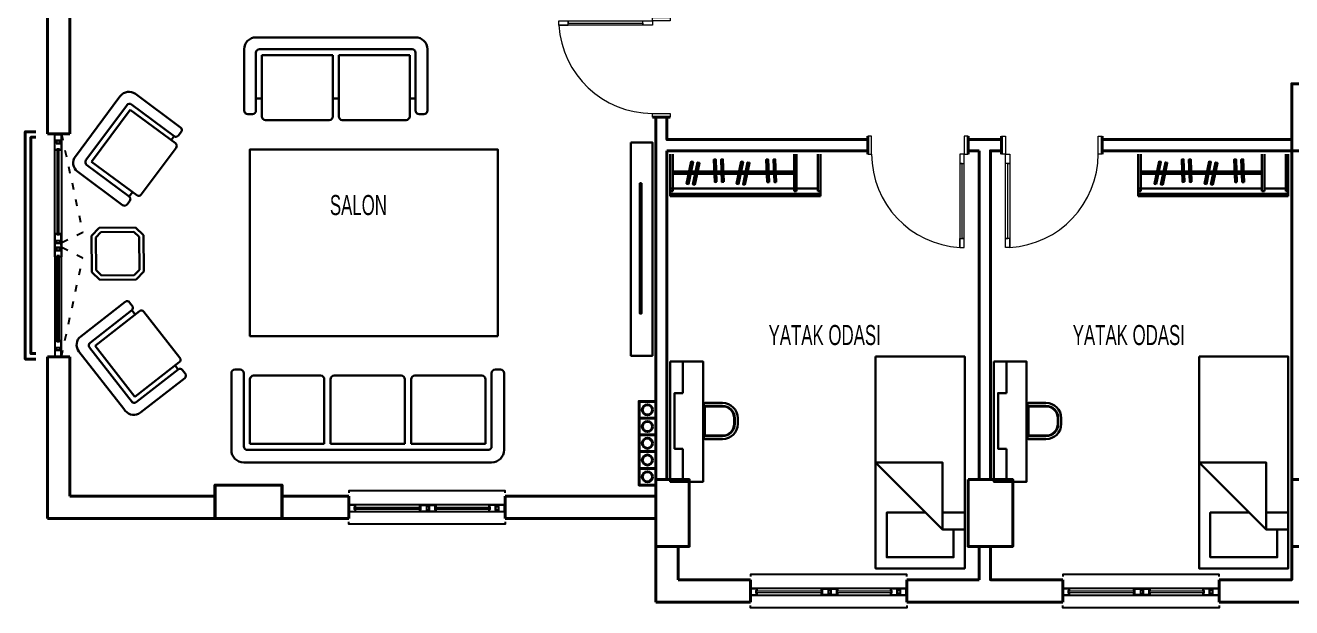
# Model space of a CAD drawing. Header units: millimetres. Extents: x 52 to 4690, y 30 to 1580.
# Drawn here: x 52 to 1187, y 30 to 552 of the extents above; entities that cross this region are included whole.
import ezdxf

# ---------------------------------------------------------------- set-up
doc = ezdxf.new("R2010")
doc.units = ezdxf.units.MM
doc.linetypes.add('ACAD_ISO03W100', pattern=[30, 12, -18])
for name, color, linetype, lineweight in [('CAM', 253, 'Continuous', 15), ('duvar_40', 45, 'Continuous', 40), ('PENC_25', 74, 'Continuous', 25), ('TEF', 145, 'Continuous', 30), ('yazı', 253, 'Continuous', 20)]:
    doc.layers.add(name, color=color, linetype=linetype, lineweight=lineweight)
doc.styles.add('ARIAL', font='Arial')

# ---------------------------------------------------------------- blocks, each defined once
blk = doc.blocks.new('1')
at = {"layer": 'TEF', "flags": 128}
for points in [[(594.951811, 447.286231), (594.951811, 255.933334), (614.162892, 255.933334), (614.162892, 447.286231)], [(604.292208, 410.64839), (604.292208, 293.765101), (602.926784, 293.765101), (602.926784, 410.64839)]]:
    blk.add_lwpolyline(points, close=True, dxfattribs=at)
blk = doc.blocks.new('5')
at = {"layer": 'CAM'}
for p, q in [((80.969272, 441.012428), (80.469272, 441.012428)), ((80.469272, 441.012428), (80.469272, 364.451431)), ((80.969272, 364.451431), (80.969272, 441.012428)), ((82.469272, 441.012428), (81.969272, 441.012428)), ((81.969272, 441.012428), (81.969272, 364.451431)), ((82.469272, 364.451431), (82.469272, 441.012428)), ((80.469272, 364.451431), (80.969272, 364.451431)), ((81.969272, 364.451431), (82.469272, 364.451431)), ((80.469272, 268.690427), (80.469272, 345.251424)), ((80.469272, 345.251424), (80.969272, 345.251424)), ((80.969272, 345.251424), (80.969272, 268.690427)), ((81.969272, 268.690427), (81.969272, 345.251424)), ((81.969272, 345.251424), (82.469272, 345.251424)), ((82.469272, 345.251424), (82.469272, 268.690427)), ((80.969272, 268.690427), (80.469272, 268.690427)), ((82.469272, 268.690427), (81.969272, 268.690427))]:
    blk.add_line(p, q, dxfattribs=at)
at = {"layer": 'duvar_40', "linetype": 'ByBlock'}
for p, q in [((92.098489, 454.851439), (72.098489, 454.851439)), ((92.098489, 254.851439), (72.098489, 254.851439))]:
    blk.add_line(p, q, dxfattribs=at)
at = {"layer": 'duvar_40', "linetype": 'ByBlock', "flags": 128}
for points in [[(61.587483, 456.844056), (52.087483, 456.844056), (52.087483, 252.851439), (61.587483, 252.851439)], [(61.587483, 451.844056), (57.087483, 451.844056), (57.087483, 257.851439), (61.587483, 257.851439)]]:
    blk.add_lwpolyline(points, dxfattribs=at)
at = {"layer": 'PENC_25'}
for p, q in [((78.46927, 454.851427), (78.46927, 454.851427)), ((78.46927, 454.851427), (84.469273, 454.851427)), ((84.469273, 454.851427), (78.46927, 454.851427)), ((78.46927, 448.826645), (78.46927, 454.851427)), ((78.46927, 454.851427), (81.469272, 454.851427)), ((78.66927, 449.026645), (78.66927, 454.426647)), ((78.66927, 454.426647), (80.269272, 454.426647)), ((80.269272, 454.426647), (80.269272, 454.426647)), ((80.269272, 454.426647), (82.669272, 454.426647)), ((81.469272, 454.851427), (81.469272, 454.851427)), ((81.469272, 454.851427), (81.469272, 454.851427)), ((81.469272, 454.851427), (81.469272, 454.851427)), ((81.469272, 454.851427), (84.469273, 454.851427)), ((82.669272, 454.426647), (82.669272, 454.426647)), ((82.669272, 454.426647), (84.269273, 454.426647)), ((84.269273, 454.426647), (84.269273, 447.026644)), ((84.469273, 454.851427), (84.469273, 454.851427)), ((84.469273, 454.851427), (84.469273, 446.826644)), ((82.969272, 448.826645), (78.46927, 448.826645)), ((78.46927, 440.312428), (78.46927, 448.526645)), ((78.46927, 448.526645), (79.969272, 448.526645)), ((83.169272, 449.026645), (78.66927, 449.026645)), ((78.66927, 440.512428), (78.66927, 448.326645)), ((78.66927, 448.326645), (79.769272, 448.326645)), ((79.769272, 448.326645), (79.769272, 446.326644)), ((79.769272, 446.326644), (84.269273, 446.326644)), ((79.969272, 448.526645), (79.969272, 446.526644)), ((79.969272, 446.526644), (84.469273, 446.526644)), ((82.969272, 446.826644), (82.969272, 448.826645)), ((84.469273, 446.826644), (82.969272, 446.826644)), ((83.169272, 447.026644), (83.169272, 449.026645)), ((84.269273, 447.026644), (83.169272, 447.026644)), ((84.269273, 446.326644), (84.269273, 440.512428)), ((84.469273, 446.526644), (84.469273, 440.312428)), ((80.469272, 440.312428), (78.46927, 440.312428)), ((78.46927, 354.851427), (78.46927, 440.312428)), ((80.269272, 440.512428), (78.66927, 440.512428)), ((82.669272, 441.212428), (80.269272, 441.212428)), ((80.269272, 441.212428), (80.269272, 440.512428)), ((82.469272, 441.012428), (80.469272, 441.012428)), ((80.469272, 441.012428), (80.469272, 440.312428)), ((82.469272, 440.312428), (82.469272, 441.012428)), ((84.469273, 440.312428), (82.469272, 440.312428)), ((82.669272, 440.512428), (82.669272, 441.212428)), ((84.269273, 440.512428), (82.669272, 440.512428)), ((84.469273, 440.312428), (84.469273, 354.851427)), ((78.46927, 365.151431), (78.46927, 357.151428)), ((80.469272, 365.151431), (78.46927, 365.151431)), ((78.66927, 364.951431), (78.66927, 357.351428)), ((80.269272, 364.951431), (78.66927, 364.951431)), ((80.269272, 364.251431), (80.269272, 364.951431)), ((82.669272, 364.251431), (80.269272, 364.251431)), ((80.469272, 364.451431), (80.469272, 365.151431)), ((82.469272, 364.451431), (80.469272, 364.451431)), ((84.469273, 365.151431), (82.469272, 365.151431)), ((82.469272, 365.151431), (82.469272, 364.451431)), ((84.269273, 364.951431), (82.669272, 364.951431)), ((82.669272, 364.951431), (82.669272, 364.251431)), ((84.269273, 359.351429), (84.269273, 364.951431)), ((84.469273, 359.151429), (84.469273, 365.151431)), ((78.46927, 357.151428), (79.969272, 357.151428)), ((82.969272, 356.851428), (78.46927, 356.851428)), ((78.46927, 356.851428), (78.46927, 354.851427)), ((78.46927, 352.851427), (78.46927, 354.851427)), ((78.46927, 354.851427), (78.46927, 269.390427)), ((82.969272, 352.851427), (78.46927, 352.851427)), ((78.46927, 344.551424), (78.46927, 352.551427)), ((78.46927, 352.551427), (79.969272, 352.551427)), ((78.66927, 357.351428), (79.769272, 357.351428)), ((83.169272, 356.651428), (78.66927, 356.651428)), ((78.66927, 356.651428), (78.66927, 354.851427)), ((78.66927, 353.051427), (78.66927, 354.851427)), ((83.169272, 353.051427), (78.66927, 353.051427)), ((78.66927, 344.751424), (78.66927, 352.351427)), ((78.66927, 352.351427), (79.769272, 352.351427)), ((79.769272, 357.351428), (79.769272, 359.351429)), ((79.769272, 359.351429), (84.269273, 359.351429)), ((79.769272, 352.351427), (79.769272, 350.351426)), ((79.969272, 357.151428), (79.969272, 359.151429)), ((79.969272, 359.151429), (84.469273, 359.151429)), ((79.969272, 352.551427), (79.969272, 350.551426)), ((84.469273, 358.851429), (82.969272, 358.851429)), ((82.969272, 358.851429), (82.969272, 356.851428)), ((82.969272, 350.851426), (82.969272, 352.851427)), ((84.269273, 358.651429), (83.169272, 358.651429)), ((83.169272, 358.651429), (83.169272, 356.651428)), ((83.169272, 351.051426), (83.169272, 353.051427)), ((84.269273, 354.851427), (84.269273, 358.651429)), ((84.269273, 354.851427), (84.269273, 351.051426)), ((84.469273, 354.851427), (84.469273, 358.851429)), ((84.469273, 354.851427), (84.469273, 350.851426)), ((84.469273, 269.390427), (84.469273, 354.851427)), ((80.469272, 344.551424), (78.46927, 344.551424)), ((80.269272, 344.751424), (78.66927, 344.751424)), ((79.769272, 350.351426), (84.269273, 350.351426)), ((79.969272, 350.551426), (84.469273, 350.551426)), ((82.669272, 345.451424), (80.269272, 345.451424)), ((80.269272, 345.451424), (80.269272, 344.751424)), ((82.469272, 345.251424), (80.469272, 345.251424)), ((80.469272, 345.251424), (80.469272, 344.551424)), ((82.469272, 344.551424), (82.469272, 345.251424)), ((84.469273, 344.551424), (82.469272, 344.551424)), ((82.669272, 344.751424), (82.669272, 345.451424)), ((84.269273, 344.751424), (82.669272, 344.751424)), ((84.469273, 350.851426), (82.969272, 350.851426)), ((84.269273, 351.051426), (83.169272, 351.051426)), ((84.269273, 350.351426), (84.269273, 344.751424)), ((84.469273, 350.551426), (84.469273, 344.551424)), ((78.46927, 269.390427), (78.46927, 261.176209)), ((80.469272, 269.390427), (78.46927, 269.390427)), ((78.46927, 261.176209), (79.969272, 261.176209)), ((78.66927, 269.190427), (78.66927, 261.376209)), ((80.269272, 269.190427), (78.66927, 269.190427)), ((78.66927, 261.376209), (79.769272, 261.376209)), ((79.769272, 261.376209), (79.769272, 263.37621)), ((79.769272, 263.37621), (84.269273, 263.37621)), ((79.969272, 261.176209), (79.969272, 263.17621)), ((79.969272, 263.17621), (84.469273, 263.17621)), ((80.269272, 268.490427), (80.269272, 269.190427)), ((82.669272, 268.490427), (80.269272, 268.490427)), ((80.469272, 268.690427), (80.469272, 269.390427)), ((82.469272, 268.690427), (80.469272, 268.690427)), ((84.469273, 269.390427), (82.469272, 269.390427)), ((82.469272, 269.390427), (82.469272, 268.690427)), ((84.269273, 269.190427), (82.669272, 269.190427)), ((82.669272, 269.190427), (82.669272, 268.490427)), ((84.469273, 262.87621), (82.969272, 262.87621)), ((82.969272, 262.87621), (82.969272, 260.876209)), ((84.269273, 262.67621), (83.169272, 262.67621)), ((83.169272, 262.67621), (83.169272, 260.676209)), ((84.269273, 263.37621), (84.269273, 269.190427)), ((84.269273, 255.276207), (84.269273, 262.67621)), ((84.469273, 263.17621), (84.469273, 269.390427)), ((84.469273, 254.851427), (84.469273, 262.87621)), ((82.969272, 260.876209), (78.46927, 260.876209)), ((78.46927, 260.876209), (78.46927, 254.851427)), ((78.46927, 254.851427), (78.46927, 254.851427)), ((78.46927, 254.851427), (84.469273, 254.851427)), ((84.469273, 254.851427), (78.46927, 254.851427)), ((78.46927, 254.851427), (81.469272, 254.851427)), ((83.169272, 260.676209), (78.66927, 260.676209)), ((78.66927, 260.676209), (78.66927, 255.276207)), ((78.66927, 255.276207), (80.269272, 255.276207)), ((80.269272, 255.276207), (80.269272, 255.276207)), ((80.269272, 255.276207), (82.669272, 255.276207)), ((81.469272, 254.851427), (81.469272, 254.851427)), ((81.469272, 254.851427), (81.469272, 254.851427)), ((81.469272, 254.851427), (81.469272, 254.851427)), ((81.469272, 254.851427), (84.469273, 254.851427)), ((82.669272, 255.276207), (82.669272, 255.276207)), ((82.669272, 255.276207), (84.269273, 255.276207)), ((84.469273, 254.851427), (84.469273, 254.851427))]:
    blk.add_line(p, q, dxfattribs=at)
at = {"layer": 'PENC_25', "linetype": 'ACAD_ISO03W100', "ltscale": 0.5}
for p, q in [((84.469262, 455.021085), (103.51216, 366.608867)), ((103.51216, 366.608867), (84.469262, 357.021086)), ((103.51216, 343.433304), (84.469262, 353.021085)), ((84.469262, 255.021085), (103.51216, 343.433304))]:
    blk.add_line(p, q, dxfattribs=at)
blk = doc.blocks.new('6')
at = {"layer": 'CAM', "flags": 128}
for points in [[(347.438115, 120.059922), (406.500244, 120.059922), (406.500244, 119.559922), (347.438115, 119.559922)], [(347.438115, 118.559922), (406.500244, 118.559922), (406.500244, 118.059922), (347.438115, 118.059922)], [(419.400249, 120.059922), (468.323893, 120.059922), (468.323893, 119.559922), (419.400249, 119.559922)], [(419.400249, 118.559922), (468.323893, 118.559922), (468.323893, 118.059922), (419.400249, 118.059922)]]:
    blk.add_lwpolyline(points, close=True, dxfattribs=at)
at = {"layer": 'duvar_40', "linetype": 'ByBlock', "flags": 128}
for points in [[(342.162892, 129.851439), (342.162892, 109.851439)], [(482.162892, 129.851439), (482.162892, 109.851439)]]:
    blk.add_lwpolyline(points, dxfattribs=at)
at = {"layer": 'PENC_25'}
for p, q in [((467.623893, 122.059924), (348.138115, 122.059924)), ((348.138115, 116.059921), (467.623893, 116.059921))]:
    blk.add_line(p, q, dxfattribs=at)
at = {"layer": 'PENC_25', "flags": 128}
for points in [[(482.162892, 132.851439), (482.162892, 134.768406), (342.162892, 134.768406), (342.162892, 132.851439)], [(482.162892, 106.851439), (482.162892, 104.851439), (342.162892, 104.851439), (342.162892, 106.851439)]]:
    blk.add_lwpolyline(points, dxfattribs=at)
for points in [[(342.162892, 116.059921), (342.162892, 122.059924), (342.162892, 122.059924)], [(348.138115, 122.059924), (342.162892, 122.059924), (342.162892, 116.059921), (348.138115, 116.059921), (348.138115, 118.059922), (347.438115, 118.059922), (347.438115, 120.059922), (348.138115, 120.059922)], [(347.938115, 121.859924), (342.338112, 121.859924), (342.338112, 116.259921), (347.938115, 116.259921), (347.938115, 117.859922), (347.238115, 117.859922), (347.238115, 120.259922), (347.938115, 120.259922)], [(405.600244, 118.559922), (406.500244, 118.559922), (406.500244, 119.559922), (405.600244, 119.559922)], [(405.800244, 122.059924), (413.800247, 122.059924), (413.800247, 120.559922), (411.800246, 120.559922), (411.800246, 116.059921), (405.800244, 116.059921), (405.800244, 118.059922), (406.500244, 118.059922), (406.500244, 120.059922), (405.800244, 120.059922)], [(406.000244, 121.859924), (413.600247, 121.859924), (413.600247, 120.759922), (411.600246, 120.759922), (411.600246, 116.259921), (406.000244, 116.259921), (406.000244, 117.859922), (406.700244, 117.859922), (406.700244, 120.259922), (406.000244, 120.259922)], [(420.100249, 116.059921), (412.100246, 116.059921), (412.100246, 117.559922), (414.100247, 117.559922), (414.100247, 122.059924), (420.100249, 122.059924), (420.100249, 120.059922), (419.400249, 120.059922), (419.400249, 118.059922), (420.100249, 118.059922)], [(419.900249, 116.259921), (412.300246, 116.259921), (412.300246, 117.359922), (414.300247, 117.359922), (414.300247, 121.859924), (419.900249, 121.859924), (419.900249, 120.259922), (419.200249, 120.259922), (419.200249, 117.859922), (419.900249, 117.859922)], [(467.623893, 116.059921), (475.83811, 116.059921), (475.83811, 117.559922), (473.838109, 117.559922), (473.838109, 122.059924), (467.623893, 122.059924), (467.623893, 120.059922), (468.323893, 120.059922), (468.323893, 118.059922), (467.623893, 118.059922)], [(467.823893, 116.259921), (475.63811, 116.259921), (475.63811, 117.359922), (473.638109, 117.359922), (473.638109, 121.859924), (467.823893, 121.859924), (467.823893, 120.259922), (468.523893, 120.259922), (468.523893, 117.859922), (467.823893, 117.859922)], [(482.162892, 122.059924), (474.138109, 122.059924), (474.138109, 120.559922), (476.13811, 120.559922), (476.13811, 116.059921), (482.162892, 116.059921), (482.162892, 119.059922)], [(481.738112, 121.859924), (474.338109, 121.859924), (474.338109, 120.759922), (476.33811, 120.759922), (476.33811, 116.259921), (481.738112, 116.259921), (481.738112, 117.859922), (481.738112, 120.259922)], [(482.162892, 116.059921), (482.162892, 122.059924)]]:
    blk.add_lwpolyline(points, close=True, dxfattribs=at)
blk = doc.blocks.new('7')
at = {"layer": 'CAM', "flags": 128}
for points in [[(707.438115, 45.059922), (766.500244, 45.059922), (766.500244, 44.559922), (707.438115, 44.559922)], [(707.438115, 43.559922), (766.500244, 43.559922), (766.500244, 43.059922), (707.438115, 43.059922)], [(779.400249, 45.059922), (828.323893, 45.059922), (828.323893, 44.559922), (779.400249, 44.559922)], [(779.400249, 43.559922), (828.323893, 43.559922), (828.323893, 43.059922), (779.400249, 43.059922)]]:
    blk.add_lwpolyline(points, close=True, dxfattribs=at)
at = {"layer": 'duvar_40', "linetype": 'ByBlock', "flags": 128}
for points in [[(702.162892, 54.851439), (702.162892, 34.851439)], [(842.162892, 54.851439), (842.162892, 34.851439)]]:
    blk.add_lwpolyline(points, dxfattribs=at)
at = {"layer": 'PENC_25'}
for p, q in [((827.623893, 47.059924), (708.138115, 47.059924)), ((708.138115, 41.059921), (827.623893, 41.059921))]:
    blk.add_line(p, q, dxfattribs=at)
at = {"layer": 'PENC_25', "flags": 128}
for points in [[(842.162892, 57.851439), (842.162892, 59.768406), (702.162892, 59.768406), (702.162892, 57.851439)], [(842.162892, 31.851439), (842.162892, 29.851439), (702.162892, 29.851439), (702.162892, 31.851439)]]:
    blk.add_lwpolyline(points, dxfattribs=at)
for points in [[(702.162892, 41.059921), (702.162892, 47.059924), (702.162892, 47.059924)], [(708.138115, 47.059924), (702.162892, 47.059924), (702.162892, 41.059921), (708.138115, 41.059921), (708.138115, 43.059922), (707.438115, 43.059922), (707.438115, 45.059922), (708.138115, 45.059922)], [(707.938115, 46.859924), (702.338112, 46.859924), (702.338112, 41.259921), (707.938115, 41.259921), (707.938115, 42.859922), (707.238115, 42.859922), (707.238115, 45.259922), (707.938115, 45.259922)], [(765.800244, 47.059924), (773.800247, 47.059924), (773.800247, 45.559922), (771.800246, 45.559922), (771.800246, 41.059921), (765.800244, 41.059921), (765.800244, 43.059922), (766.500244, 43.059922), (766.500244, 45.059922), (765.800244, 45.059922)], [(766.000244, 46.859924), (773.600247, 46.859924), (773.600247, 45.759922), (771.600246, 45.759922), (771.600246, 41.259921), (766.000244, 41.259921), (766.000244, 42.859922), (766.700244, 42.859922), (766.700244, 45.259922), (766.000244, 45.259922)], [(780.100249, 41.059921), (772.100246, 41.059921), (772.100246, 42.559922), (774.100247, 42.559922), (774.100247, 47.059924), (780.100249, 47.059924), (780.100249, 45.059922), (779.400249, 45.059922), (779.400249, 43.059922), (780.100249, 43.059922)], [(779.900249, 41.259921), (772.300246, 41.259921), (772.300246, 42.359922), (774.300247, 42.359922), (774.300247, 46.859924), (779.900249, 46.859924), (779.900249, 45.259922), (779.200249, 45.259922), (779.200249, 42.859922), (779.900249, 42.859922)], [(827.623893, 41.059921), (835.83811, 41.059921), (835.83811, 42.559922), (833.838109, 42.559922), (833.838109, 47.059924), (827.623893, 47.059924), (827.623893, 45.059922), (828.323893, 45.059922), (828.323893, 43.059922), (827.623893, 43.059922)], [(827.823893, 41.259921), (835.63811, 41.259921), (835.63811, 42.359922), (833.638109, 42.359922), (833.638109, 46.859924), (827.823893, 46.859924), (827.823893, 45.259922), (828.523893, 45.259922), (828.523893, 42.859922), (827.823893, 42.859922)], [(842.162892, 47.059924), (834.138109, 47.059924), (834.138109, 45.559922), (836.13811, 45.559922), (836.13811, 41.059921), (842.162892, 41.059921), (842.162892, 44.059922)], [(841.738112, 46.859924), (834.338109, 46.859924), (834.338109, 45.759922), (836.33811, 45.759922), (836.33811, 41.259921), (841.738112, 41.259921), (841.738112, 42.859922), (841.738112, 45.259922)], [(842.162892, 41.059921), (842.162892, 47.059924)], [(765.600244, 43.559922), (766.500244, 43.559922), (766.500244, 44.559922), (765.600244, 44.559922)]]:
    blk.add_lwpolyline(points, close=True, dxfattribs=at)
blk = doc.blocks.new('8')
at = {"layer": 'CAM', "flags": 128}
for points in [[(987.438115, 45.059922), (1046.500244, 45.059922), (1046.500244, 44.559922), (987.438115, 44.559922)], [(987.438115, 43.559922), (1046.500244, 43.559922), (1046.500244, 43.059922), (987.438115, 43.059922)], [(1059.400249, 45.059922), (1108.323893, 45.059922), (1108.323893, 44.559922), (1059.400249, 44.559922)], [(1059.400249, 43.559922), (1108.323893, 43.559922), (1108.323893, 43.059922), (1059.400249, 43.059922)]]:
    blk.add_lwpolyline(points, close=True, dxfattribs=at)
at = {"layer": 'duvar_40', "linetype": 'ByBlock', "flags": 128}
for points in [[(982.162892, 54.851439), (982.162892, 34.851439)], [(1122.162892, 54.851439), (1122.162892, 34.851439)]]:
    blk.add_lwpolyline(points, dxfattribs=at)
at = {"layer": 'PENC_25'}
for p, q in [((1107.623893, 47.059924), (988.138115, 47.059924)), ((988.138115, 41.059921), (1107.623893, 41.059921))]:
    blk.add_line(p, q, dxfattribs=at)
at = {"layer": 'PENC_25', "flags": 128}
for points in [[(1122.162892, 57.851439), (1122.162892, 59.768406), (982.162892, 59.768406), (982.162892, 57.851439)], [(1122.162892, 31.851439), (1122.162892, 29.851439), (982.162892, 29.851439), (982.162892, 31.851439)]]:
    blk.add_lwpolyline(points, dxfattribs=at)
for points in [[(982.162892, 41.059921), (982.162892, 47.059924), (982.162892, 47.059924)], [(988.138115, 47.059924), (982.162892, 47.059924), (982.162892, 41.059921), (988.138115, 41.059921), (988.138115, 43.059922), (987.438115, 43.059922), (987.438115, 45.059922), (988.138115, 45.059922)], [(987.938115, 46.859924), (982.338112, 46.859924), (982.338112, 41.259921), (987.938115, 41.259921), (987.938115, 42.859922), (987.238115, 42.859922), (987.238115, 45.259922), (987.938115, 45.259922)], [(1045.800244, 47.059924), (1053.800247, 47.059924), (1053.800247, 45.559922), (1051.800246, 45.559922), (1051.800246, 41.059921), (1045.800244, 41.059921), (1045.800244, 43.059922), (1046.500244, 43.059922), (1046.500244, 45.059922), (1045.800244, 45.059922)], [(1046.000244, 46.859924), (1053.600247, 46.859924), (1053.600247, 45.759922), (1051.600246, 45.759922), (1051.600246, 41.259921), (1046.000244, 41.259921), (1046.000244, 42.859922), (1046.700244, 42.859922), (1046.700244, 45.259922), (1046.000244, 45.259922)], [(1060.100249, 41.059921), (1052.100246, 41.059921), (1052.100246, 42.559922), (1054.100247, 42.559922), (1054.100247, 47.059924), (1060.100249, 47.059924), (1060.100249, 45.059922), (1059.400249, 45.059922), (1059.400249, 43.059922), (1060.100249, 43.059922)], [(1059.900249, 41.259921), (1052.300246, 41.259921), (1052.300246, 42.359922), (1054.300247, 42.359922), (1054.300247, 46.859924), (1059.900249, 46.859924), (1059.900249, 45.259922), (1059.200249, 45.259922), (1059.200249, 42.859922), (1059.900249, 42.859922)], [(1107.623893, 41.059921), (1115.83811, 41.059921), (1115.83811, 42.559922), (1113.838109, 42.559922), (1113.838109, 47.059924), (1107.623893, 47.059924), (1107.623893, 45.059922), (1108.323893, 45.059922), (1108.323893, 43.059922), (1107.623893, 43.059922)], [(1107.823893, 41.259921), (1115.63811, 41.259921), (1115.63811, 42.359922), (1113.638109, 42.359922), (1113.638109, 46.859924), (1107.823893, 46.859924), (1107.823893, 45.259922), (1108.523893, 45.259922), (1108.523893, 42.859922), (1107.823893, 42.859922)], [(1122.162892, 47.059924), (1114.138109, 47.059924), (1114.138109, 45.559922), (1116.13811, 45.559922), (1116.13811, 41.059921), (1122.162892, 41.059921), (1122.162892, 44.059922)], [(1121.738112, 46.859924), (1114.338109, 46.859924), (1114.338109, 45.759922), (1116.33811, 45.759922), (1116.33811, 41.259921), (1121.738112, 41.259921), (1121.738112, 42.859922), (1121.738112, 45.259922)], [(1122.162892, 41.059921), (1122.162892, 47.059924)], [(1045.600244, 43.559922), (1046.500244, 43.559922), (1046.500244, 44.559922), (1045.600244, 44.559922)]]:
    blk.add_lwpolyline(points, close=True, dxfattribs=at)
blk = doc.blocks.new('B4')
at = {"layer": 'duvar_40', "linetype": 'ByBlock'}
for p, q in [((630.162841, 559.851439), (614.162748, 559.851439)), ((617.16292, 559.851444), (627.16292, 559.851444)), ((630.118257, 469.851439), (614.118164, 469.851439)), ((627.118336, 469.851444), (617.118336, 469.851444)), ((627.11758, 469.839921), (627.11758, 469.851439)), ((627.11758, 469.851439), (627.11758, 469.839921))]:
    blk.add_line(p, q, dxfattribs=at)
at = {"layer": 'PENC_25', "lineweight": 20}
for p, q in [((530.439342, 552.37886), (530.439342, 556.37886)), ((614.162748, 556.37886), (614.162748, 559.851439)), ((614.162748, 559.851439), (630.162892, 559.851439)), ((630.162841, 556.37886), (614.162748, 556.37886)), ((630.162841, 559.851439), (630.162841, 556.37886)), ((614.118164, 469.851439), (614.118164, 473.324017)), ((614.118164, 473.324017), (630.118257, 473.324017)), ((630.118308, 469.851439), (614.118164, 469.851439)), ((630.118257, 473.324017), (630.118257, 469.851439))]:
    blk.add_line(p, q, dxfattribs=at)
at = {"layer": 'PENC_25', "lineweight": 20, "flags": 128}
blk.add_lwpolyline([(530.439342, 556.37886), (614.162748, 556.37886), (614.162748, 552.37886), (530.439342, 552.37886), (538.511778, 552.37886), (538.511778, 556.37886), (538.511778, 554.37886), (605.600845, 554.37886), (605.600845, 552.37886), (605.600845, 556.37886)], dxfattribs=at)
at = {"layer": 'PENC_25', "lineweight": 20}
blk.add_arc((614.106862, 557.126106), 83.80209, 183.247447, 270.007727, dxfattribs=at)
blk = doc.blocks.new('B5')
at = {"layer": 'duvar_40', "linetype": 'ByBlock'}
for p, q in [((807.151374, 449.806127), (807.162892, 449.806127)), ((807.162892, 449.806127), (807.151374, 449.806127)), ((807.162892, 452.806804), (807.162892, 436.806711)), ((807.162897, 449.806883), (807.162897, 439.806883)), ((897.162892, 452.851388), (897.162892, 436.851295)), ((897.162897, 439.851467), (897.162897, 449.851467))]:
    blk.add_line(p, q, dxfattribs=at)
at = {"layer": 'PENC_25', "lineweight": 20}
for p, q in [((807.162892, 452.806855), (807.162892, 436.806711)), ((810.63547, 452.806804), (807.162892, 452.806804)), ((810.63547, 436.806711), (810.63547, 452.806804)), ((893.690313, 452.851388), (893.690313, 436.851295)), ((897.162892, 452.851388), (893.690313, 452.851388)), ((897.162892, 436.851295), (897.162892, 452.851439)), ((807.162892, 436.806711), (810.63547, 436.806711)), ((893.690313, 436.851295), (897.162892, 436.851295)), ((889.690313, 353.127889), (893.690313, 353.127889))]:
    blk.add_line(p, q, dxfattribs=at)
at = {"layer": 'PENC_25', "lineweight": 20, "flags": 128}
blk.add_lwpolyline([(893.690313, 353.127889), (893.690313, 436.851295), (889.690313, 436.851295), (889.690313, 353.127889), (889.690313, 361.200325), (893.690313, 361.200325), (891.690313, 361.200325), (891.690313, 428.289392), (889.690313, 428.289392), (893.690313, 428.289392)], dxfattribs=at)
at = {"layer": 'PENC_25', "lineweight": 20}
blk.add_arc((894.437559, 436.795409), 83.80209, 179.992273, 266.752553, dxfattribs=at)
blk = doc.blocks.new('B6')
at = {"layer": 'duvar_40', "linetype": 'ByBlock'}
for p, q in [((927.162887, 439.851467), (927.162887, 449.851467)), ((927.162892, 452.851388), (927.162892, 436.851295)), ((1017.162887, 449.806883), (1017.162887, 439.806883)), ((1017.162892, 452.806804), (1017.162892, 436.806711)), ((1017.17441, 449.806127), (1017.162892, 449.806127)), ((1017.162892, 449.806127), (1017.17441, 449.806127))]:
    blk.add_line(p, q, dxfattribs=at)
at = {"layer": 'PENC_25', "lineweight": 20}
for p, q in [((927.162892, 436.851295), (927.162892, 452.851439)), ((927.162892, 452.851388), (930.63547, 452.851388)), ((930.63547, 452.851388), (930.63547, 436.851295)), ((1013.690313, 436.806711), (1013.690313, 452.806804)), ((1013.690313, 452.806804), (1017.162892, 452.806804)), ((1017.162892, 452.806855), (1017.162892, 436.806711)), ((930.63547, 436.851295), (927.162892, 436.851295)), ((1017.162892, 436.806711), (1013.690313, 436.806711)), ((934.63547, 353.127889), (930.63547, 353.127889))]:
    blk.add_line(p, q, dxfattribs=at)
at = {"layer": 'PENC_25', "lineweight": 20, "flags": 128}
blk.add_lwpolyline([(930.63547, 353.127889), (930.63547, 436.851295), (934.63547, 436.851295), (934.63547, 353.127889), (934.63547, 361.200325), (930.63547, 361.200325), (932.63547, 361.200325), (932.63547, 428.289392), (934.63547, 428.289392), (930.63547, 428.289392)], dxfattribs=at)
at = {"layer": 'PENC_25', "lineweight": 20}
blk.add_arc((929.888225, 436.795409), 83.80209, 273.247447, 0.007727, dxfattribs=at)
blk = doc.blocks.new('kjnklnlkfşfg')
at = {"layer": 'TEF'}
for p, q in [((55398.198142, 10960.914228), (55338.198142, 10960.914228)), ((55318.198142, 10894.247562), (55318.198142, 10952.02534)), ((55325.97592, 10955.358673), (55321.531476, 10955.358673)), ((55329.309254, 10897.580895), (55329.309254, 10952.02534)), ((55329.309254, 10952.02534), (55334.864809, 10952.02534)), ((55334.864809, 10899.803117), (55334.864809, 10957.580895)), ((55401.531476, 10899.803117), (55401.531476, 10957.580895)), ((55401.531476, 10952.02534), (55406.608263, 10952.02534)), ((55406.608263, 10897.580895), (55406.608263, 10952.02534)), ((55409.941597, 10955.358673), (55414.386041, 10955.358673)), ((55417.719374, 10894.247562), (55417.719374, 10952.02534)), ((55404.309254, 10894.247562), (55332.642587, 10894.247562)), ((55401.531476, 10899.803117), (55334.864809, 10899.803117)), ((55404.309254, 10883.136451), (55329.309254, 10883.136451)), ((55404.309254, 10883.136451), (55406.608434, 10883.136451))]:
    blk.add_line(p, q, dxfattribs=at)
for centre, radius, start, end in [((55338.198142, 10957.580895), 3.333333, 90, 180), ((55398.198142, 10957.580895), 3.333333, 0, 90), ((55321.531476, 10952.02534), 3.333333, 90, 180), ((55325.97592, 10952.02534), 3.333333, 0, 90), ((55409.941597, 10952.02534), 3.333333, 90, 180), ((55414.386041, 10952.02534), 3.333333, 0, 90), ((55329.309254, 10894.247562), 11.111111, 180, 270), ((55332.642587, 10897.580895), 3.333333, 180, 270), ((55403.27493, 10897.580895), 3.333333, 270, 0), ((55406.608263, 10894.247562), 11.111111, 270, 0)]:
    blk.add_arc(centre, radius, start, end, dxfattribs=at)
blk = doc.blocks.new('ÇSDKJLFGDF')
at = {"layer": 'TEF'}
for p, q in [((86252.764353, -35586.344067), (86314.764353, -35586.344067)), ((86317.764353, -35593.344067), (86317.764353, -35589.344067)), ((86242.764353, -35696.344067), (86242.764353, -35596.344067)), ((86252.764353, -35696.344067), (86252.764353, -35599.344067)), ((86255.764353, -35596.344067), (86314.764353, -35596.344067)), ((86257.764353, -35661.344067), (86257.764353, -35601.344067)), ((86257.764353, -35601.344067), (86309.764353, -35601.344067)), ((86312.764353, -35658.344067), (86312.764353, -35604.344067)), ((86257.764353, -35661.344067), (86309.764353, -35661.344067)), ((86257.764353, -35666.344067), (86309.764353, -35666.344067)), ((86257.764353, -35696.344067), (86257.764353, -35666.344067)), ((86312.764353, -35696.344067), (86312.764353, -35669.344067)), ((86242.764353, -35696.344067), (86242.764353, -35796.344067)), ((86252.764353, -35696.344067), (86252.764353, -35793.344067)), ((86257.764353, -35696.344067), (86257.764353, -35726.344067)), ((86312.764353, -35696.344067), (86312.764353, -35723.344067)), ((86257.764353, -35726.344067), (86309.764353, -35726.344067)), ((86257.764353, -35731.344067), (86257.764353, -35791.344067)), ((86257.764353, -35731.344067), (86309.764353, -35731.344067)), ((86312.764353, -35734.344067), (86312.764353, -35788.344067)), ((86257.764353, -35791.344067), (86309.764353, -35791.344067)), ((86255.764353, -35796.344067), (86314.764353, -35796.344067)), ((86317.764353, -35799.344067), (86317.764353, -35803.344067)), ((86252.764353, -35806.344067), (86314.764353, -35806.344067))]:
    blk.add_line(p, q, dxfattribs=at)
for centre, radius, start, end in [((86252.764353, -35596.344067), 10, 90, 180), ((86314.764353, -35589.344067), 3, 0, 90), ((86255.764353, -35599.344067), 3, 90, 180), ((86309.764353, -35604.344067), 3, 0, 90), ((86314.764353, -35593.344067), 3, 270, 0), ((86309.764353, -35658.344067), 3, 270, 0), ((86309.764353, -35669.344067), 3, 0, 90), ((86309.764353, -35723.344067), 3, 270, 0), ((86309.764353, -35734.344067), 3, 0, 90), ((86255.764353, -35793.344067), 3, 180, 270), ((86309.764353, -35788.344067), 3, 270, 0), ((86252.764353, -35796.344067), 10, 180, 270), ((86314.764353, -35799.344067), 3, 0, 90), ((86314.764353, -35803.344067), 3, 270, 0)]:
    blk.add_arc(centre, radius, start, end, dxfattribs=at)
blk = doc.blocks.new('kjlfdndşlknfndfkldfdf')
at = {"layer": 'TEF'}
for p, q in [((55328.507839, 11493.256828), (55246.495339, 11493.256828)), ((55328.507839, 11493.256828), (55410.520339, 11493.256828)), ((55234.345339, 11481.106828), (55234.345339, 11417.926828)), ((55328.507839, 11481.106828), (55250.140339, 11481.106828)), ((55328.507839, 11481.106828), (55406.875339, 11481.106828)), ((55422.670339, 11481.106828), (55422.670339, 11417.926828)), ((55246.495339, 11477.461828), (55246.495339, 11417.926828)), ((55325.470339, 11475.031828), (55252.570339, 11475.031828)), ((55252.570339, 11475.031828), (55252.570339, 11411.851828)), ((55325.470339, 11475.031828), (55325.470339, 11411.851828)), ((55331.545339, 11475.031828), (55331.545339, 11411.851828)), ((55331.545339, 11475.031828), (55404.445339, 11475.031828)), ((55404.445339, 11475.031828), (55404.445339, 11411.851828)), ((55410.520339, 11477.461828), (55410.520339, 11417.926828)), ((55246.495339, 11430.345269), (55252.570339, 11430.345269)), ((55325.470339, 11430.345269), (55331.545339, 11430.345269)), ((55404.445339, 11430.345269), (55410.520339, 11430.345269)), ((55242.850339, 11414.281828), (55237.990339, 11414.281828)), ((55414.165339, 11414.281828), (55419.025339, 11414.281828)), ((55321.825339, 11408.206828), (55256.215339, 11408.206828)), ((55335.190339, 11408.206828), (55400.800339, 11408.206828))]:
    blk.add_line(p, q, dxfattribs=at)
for centre, radius, start, end in [((55246.495339, 11481.106828), 12.15, 90, 180), ((55410.520339, 11481.106828), 12.15, 0, 90), ((55250.140339, 11477.461828), 3.645, 90, 180), ((55406.875339, 11477.461828), 3.645, 0, 90), ((55237.990339, 11417.926828), 3.645, 180, 270), ((55242.850339, 11417.926828), 3.645, 270, 0), ((55414.165339, 11417.926828), 3.645, 180, 270), ((55419.025339, 11417.926828), 3.645, 270, 0), ((55256.215339, 11411.851828), 3.645, 180, 270), ((55321.825339, 11411.851828), 3.645, 270, 0), ((55335.190339, 11411.851828), 3.645, 180, 270), ((55400.800339, 11411.851828), 3.645, 270, 0)]:
    blk.add_arc(centre, radius, start, end, dxfattribs=at)
blk = doc.blocks.new('YAT80')
at = {"flags": 128}
blk.add_lwpolyline([(80, -190), (80, 0), (0, 0), (0, -190)], close=True, dxfattribs=at)
for points in [[(35, -50), (70, -50), (70, -10), (10, -10), (10, -35)], [(0, -35), (20, -35), (80, -95), (20, -95), (20, -35)], [(0, -50), (20, -50)]]:
    blk.add_lwpolyline(points, dxfattribs=at)
blk = doc.blocks.new('kljnlknkl')
at = {"layer": 'TEF'}
for p, q in [((50618.102758, 6093.49865), (50557.842675, 6093.49865)), ((50557.842675, 6093.49865), (50557.842675, 5879.377808)), ((50561.550988, 6093.49865), (50561.550988, 5879.377808)), ((50565.259301, 6089.790338), (50565.259301, 6093.49865)), ((50618.102758, 6089.790338), (50565.259301, 6089.790338)), ((50568.967614, 6089.790338), (50568.967614, 6059.53176)), ((50568.967614, 6088.756004), (50568.967614, 6059.53176)), ((50618.102758, 6059.53176), (50565.259301, 6059.53176)), ((50565.259301, 6059.53176), (50565.259301, 6055.823447)), ((50618.102758, 6055.823447), (50565.259301, 6055.823447)), ((50568.967614, 6055.823447), (50568.967614, 5879.377808)), ((50589.899476, 6055.823447), (50589.899476, 5883.086121)), ((50593.119768, 6055.823447), (50593.119768, 5883.086121)), ((50618.102758, 5879.377808), (50557.842675, 5879.377808)), ((50618.102758, 5883.086121), (50565.259301, 5883.086121)), ((50565.259301, 5883.086121), (50565.259301, 5879.377808))]:
    blk.add_line(p, q, dxfattribs=at)
at = {"layer": 'TEF', "flags": 128}
for points in [[(50578.258868, 6030.427604), (50610.435981, 6029.140036), (50610.32863, 6026.457257), (50578.151516, 6027.744825), (50578.258868, 6030.427604)], [(50578.258868, 6020.209303), (50610.435981, 6018.921734), (50610.32863, 6016.238955), (50578.151516, 6017.526524), (50578.258868, 6020.209303)], [(50574.206294, 5985.785973), (50605.735737, 5992.33721), (50606.281949, 5989.708431), (50574.752506, 5983.157193), (50574.206294, 5985.785973)], [(50575.279729, 5976.657213), (50606.809172, 5983.208451), (50607.355384, 5980.579672), (50575.825941, 5974.028434), (50575.279729, 5976.657213)], [(50578.258868, 5955.685556), (50610.435981, 5954.397988), (50610.32863, 5951.715209), (50578.151516, 5953.002777), (50578.258868, 5955.685556)], [(50578.258868, 5945.467255), (50610.435981, 5944.179686), (50610.32863, 5941.496907), (50578.151516, 5942.784476), (50578.258868, 5945.467255)], [(50574.206294, 5914.406323), (50605.735737, 5920.957561), (50606.281949, 5918.328782), (50574.752506, 5911.777544), (50574.206294, 5914.406323)], [(50575.279729, 5905.277564), (50606.809172, 5911.828802), (50607.355384, 5909.200022), (50575.825941, 5902.648785), (50575.279729, 5905.277564)]]:
    blk.add_lwpolyline(points, dxfattribs=at)
blk = doc.blocks.new('kljdfkdlfkşdfglk')
at = {"layer": 'TEF'}
for p, q in [((50363.007499, 6162.783454), (50363.007499, 6140.062408)), ((50364.540832, 6164.316787), (50365.307499, 6164.316787)), ((50366.840832, 6162.783454), (50366.840832, 6140.062408)), ((50405.940832, 6163.062408), (50367.607499, 6163.062408)), ((50367.607499, 6163.062408), (50367.607499, 6140.062408)), ((50405.940832, 6140.062408), (50405.940832, 6163.062408)), ((50406.707499, 6140.062408), (50406.707499, 6162.783454)), ((50408.240832, 6164.316787), (50409.007499, 6164.316787)), ((50410.540832, 6140.062408), (50410.540832, 6162.783454)), ((50382.940832, 6124.729075), (50390.607499, 6124.729075)), ((50382.940832, 6123.962408), (50390.607499, 6123.962408)), ((50382.940832, 6120.129075), (50390.607499, 6120.129075))]:
    blk.add_line(p, q, dxfattribs=at)
at = {"layer": 'TEF', "flags": 128}
blk.add_lwpolyline([(50308.842059, 6208.377787), (50308.842059, 6165.473303), (50466.28789, 6165.473303), (50466.28789, 6208.377787)], close=True, dxfattribs=at)
at = {"layer": 'TEF', "ltscale": 0.3, "flags": 128}
for points in [[(50350.117581, 6191.797921), (50350.117581, 6202.774942), (50422.998075, 6202.774942), (50422.998075, 6191.797921)], [(50308.842059, 6191.797921), (50350.117581, 6191.797921)], [(50422.998075, 6191.797921), (50466.28789, 6191.797921)]]:
    blk.add_lwpolyline(points, dxfattribs=at)
at = {"layer": 'TEF', "flags": 128}
for points in [[(50367.607499, 6150.858833), (50366.840832, 6150.858833)], [(50406.707499, 6150.858833), (50405.940832, 6150.858833)]]:
    blk.add_lwpolyline(points, dxfattribs=at)
at = {"layer": 'TEF'}
for centre, radius, start, end in [((50364.540832, 6162.783454), 1.533333, 90, 180), ((50365.307499, 6162.783454), 1.533333, 0, 90), ((50408.240832, 6162.783454), 1.533333, 90, 180), ((50409.007499, 6162.783454), 1.533333, 0, 90), ((50382.940832, 6140.062408), 19.933333, 180, 270), ((50382.940832, 6140.062408), 16.1, 180, 270), ((50382.940832, 6140.062408), 15.333333, 180, 270), ((50390.607499, 6140.062408), 16.1, 270, 0), ((50390.607499, 6140.062408), 15.333333, 270, 0), ((50390.607499, 6140.062408), 19.933333, 270, 0)]:
    blk.add_arc(centre, radius, start, end, dxfattribs=at)

msp = doc.modelspace()

# ---------------------------------------------------------------- linework, layer by layer
at = {"layer": 'duvar_40', "linetype": 'ByBlock'}
for p, q in [((72.098489, 599.851439), (72.098489, 454.851439)), ((807.162892, 439.851439), (627.162892, 439.851439)), ((627.162892, 439.851439), (627.162892, 144.851435)), ((907.162892, 439.851439), (897.162892, 439.851439)), ((907.162892, 144.851439), (907.162892, 439.851439)), ((72.098489, 254.851439), (72.098489, 109.851439)), ((92.098489, 129.851439), (222.098489, 129.851439)), ((72.098489, 109.851439), (342.162892, 109.851439)), ((482.162892, 109.851439), (617.162892, 109.851439)), ((617.162892, 34.851439), (617.162892, 84.851439)), ((637.162892, 84.851439), (637.162892, 54.851439)), ((907.162892, 54.851439), (907.162892, 84.851439)), ((637.162892, 54.851439), (702.162892, 54.851439)), ((842.162892, 54.851439), (907.162892, 54.851439)), ((702.162892, 34.851439), (617.162892, 34.851439)), ((982.162892, 34.851439), (842.162892, 34.851439)), ((1287.162892, 34.851439), (1122.162892, 34.851439))]:
    msp.add_line(p, q, dxfattribs=at)
at = {"layer": 'duvar_40', "linetype": 'ByBlock', "flags": 128}
for points in [[(222.098489, 579.851439), (92.098489, 579.851439), (92.098489, 454.851439)], [(1017.162892, 449.851439), (1187.162892, 449.851439), (1187.162892, 499.851439), (1227.162892, 499.851439)], [(1187.162892, 499.851439), (1187.162892, 439.851439), (1227.162442, 439.851439), (1227.162442, 499.851439), (1187.162892, 499.851439)], [(617.162892, 144.851435), (617.162892, 469.851439)], [(627.162892, 469.851439), (627.162892, 449.851439), (807.162892, 449.851439)], [(897.162892, 449.851439), (927.162892, 449.851439)], [(927.162892, 439.851439), (917.162892, 439.851439), (917.162892, 144.851439)], [(1122.162892, 54.851439), (1187.162892, 54.851439), (1187.162892, 439.851439), (1017.162892, 439.851439)], [(92.098489, 254.851439), (92.098489, 129.851439)], [(617.162906, 214.85138), (617.162906, 199.85138), (602.162906, 199.85138), (602.162906, 214.85138), (617.162906, 214.85138)], [(617.162906, 199.851387), (617.162906, 184.851387), (602.162906, 184.851387), (602.162906, 199.851387), (617.162906, 199.851387)], [(617.162897, 184.851394), (617.162897, 169.851394), (602.162897, 169.851394), (602.162897, 184.851394), (617.162897, 184.851394)], [(617.162895, 169.851416), (617.162895, 154.851416), (602.162895, 154.851416), (602.162895, 169.851416), (617.162895, 169.851416)], [(617.162892, 154.851439), (617.162892, 139.851439), (602.162892, 139.851439), (602.162892, 154.851439), (617.162892, 154.851439)], [(222.098489, 109.851439), (282.098489, 109.851439), (282.098489, 139.851439), (222.098489, 139.851439), (222.098489, 109.851439)], [(617.162892, 144.851435), (617.162892, 84.851439), (647.162892, 84.851439), (647.162892, 144.851435), (617.162892, 144.851435)], [(897.16237, 144.851439), (897.16237, 84.851439), (937.162892, 84.851439), (937.162892, 144.851439), (897.16237, 144.851439)], [(1187.162892, 144.851439), (1187.162892, 84.851439), (1217.162892, 84.851439), (1217.162892, 144.851439), (1187.162892, 144.851439)], [(282.098489, 129.851439), (342.162892, 129.851439)], [(482.162892, 129.851439), (617.162892, 129.851439)], [(917.162892, 84.851439), (917.162892, 54.851439), (982.162892, 54.851439)]]:
    msp.add_lwpolyline(points, dxfattribs=at)
for points in [[(222.162992, 139.851436), (282.162965, 139.851436), (282.162965, 109.851525), (222.162992, 109.851525)], [(222.163141, 139.851436), (282.163114, 139.851436), (282.163114, 109.851525), (222.163141, 109.851525)], [(617.162973, 144.85167), (647.163034, 144.85167), (647.163034, 84.851549), (617.162973, 84.851549)], [(617.163122, 144.85167), (647.163183, 144.85167), (647.163183, 84.851549), (617.163122, 84.851549)], [(897.162944, 144.85167), (937.163025, 144.85167), (937.163025, 84.851549), (897.162944, 84.851549)], [(897.162944, 144.85167), (937.162876, 144.85167), (937.162876, 84.851549), (897.162944, 84.851549)]]:
    msp.add_lwpolyline(points, close=True, dxfattribs=at)
at = {"layer": 'duvar_40', "linetype": 'ByBlock'}
for centre in [(609.662906, 207.35138), (609.662906, 192.351387), (609.662897, 177.351394), (609.662895, 162.351416), (609.662892, 147.351439)]:
    msp.add_circle(centre, 4.53413, dxfattribs=at)
at = {"layer": 'TEF'}
for p, q in [((118.205384, 370.548601), (111.363639, 363.546636)), ((111.741736, 330.877358), (111.363639, 363.546636)), ((119.85577, 366.6911), (115.258303, 361.98597)), ((118.205384, 370.548601), (150.874662, 370.926699)), ((119.85577, 366.6911), (149.313996, 367.032035)), ((149.313996, 367.032035), (154.019127, 362.434568)), ((150.874662, 370.926699), (157.876628, 364.084954)), ((157.876628, 364.084954), (158.254725, 331.415676)), ((115.599237, 332.527744), (115.258303, 361.98597)), ((154.019127, 362.434568), (154.360061, 332.976342)), ((111.741736, 330.877358), (118.743702, 324.035613)), ((115.599237, 332.527744), (120.304368, 327.930276)), ((149.762594, 328.271211), (154.360061, 332.976342)), ((151.41298, 324.41371), (158.254725, 331.415676)), ((151.41298, 324.41371), (118.743702, 324.035613)), ((149.762594, 328.271211), (120.304368, 327.930276))]:
    msp.add_line(p, q, dxfattribs=at)
at = {"layer": 'TEF', "linetype": 'ByBlock', "elevation": 0.205149, "flags": 128}
msp.add_lwpolyline([(475.596603, 273.546702), (475.596603, 440.968305), (253.435612, 440.968305), (253.435612, 273.546702)], close=True, dxfattribs=at)

# ---------------------------------------------------------------- block references
for name in ['B4', '5', '1', 'B5', 'B6', '6', '7', '8']:
    msp.add_blockref(name, (0, 0))
at = {"layer": 'TEF', "linetype": 'ByBlock'}
for name, p, xscale, yscale, zscale, rotation in [('kjlfdndşlknfndfkldfdf', (48586.628446, -9482.602551), 0.872177, -0.872177, -0.872177, 180), ('kjnklnlkfşfg', (-36330.541096, -32608.7748), -0.872177, 0.872177, 0.872177, 233.339172), ('kjnklnlkfşfg', (-37082.325921, 32451.248782), -0.872177, -0.872177, -0.872177, 127.986994)]:
    msp.add_blockref(name, p, dxfattribs=dict(at, xscale=xscale, yscale=yscale, zscale=zscale, rotation=rotation))
at = {"layer": 'TEF'}
for name, p, xscale, yscale, zscale, rotation in [('kljnlknkl', (-3067.833489, -31394.28003), 0.62885, -0.62885, -0.62885, 89.998656), ('kljnlknkl', (-2648.483484, -31394.28003), 0.62885, -0.62885, -0.62885, 89.998656), ('kljdfkdlfkşdfglk', (4881.160042, 34698.101349), 0.684719, -0.684719, -0.684719, 270), ('kljdfkdlfkşdfglk', (5171.160042, 34698.101349), 0.684719, -0.684719, -0.684719, 270), ('ÇSDKJLFGDF', (-39303.629223, -95665.027772), 1.111111, 1.111111, 1.111111, 90)]:
    msp.add_blockref(name, p, dxfattribs=dict(at, xscale=xscale, yscale=yscale, zscale=zscale, rotation=rotation))
at = {"layer": 'TEF', "linetype": 'ByBlock', "rotation": 180}
for p in [(894.162892, 65.142459), (1184.162892, 65.142459)]:
    msp.add_blockref('YAT80', p, dxfattribs=at)

# ---------------------------------------------------------------- texts
at = {"layer": 'yazı', "style": 'ARIAL', "width": 0.6}
for s, p in [('SALON', (325.065672, 382.091847, -6562.999728)), ('YATAK ODASI', (718.282295, 265.493706, -6562.999728)), ('YATAK ODASI', (990.907902, 265.493706, -6562.999728))]:
    msp.add_text(s, height=18, dxfattribs=at).set_placement(p)

doc.saveas('drawing.dxf')
